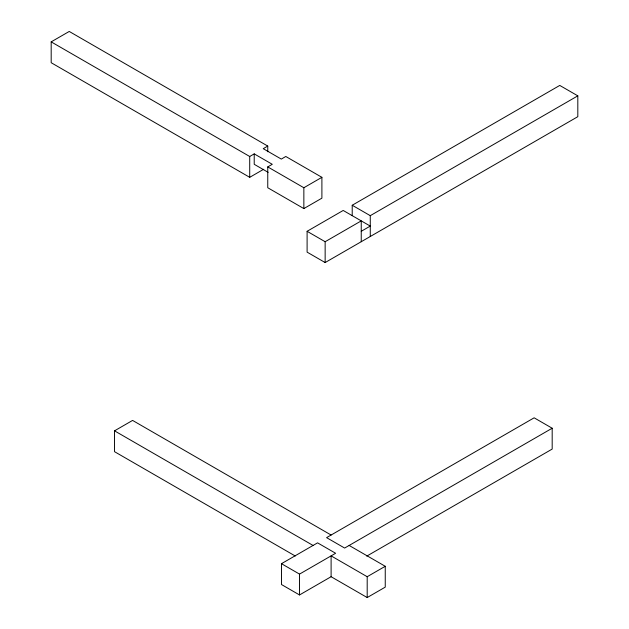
<?xml version="1.0" encoding="UTF-8"?>
<svg xmlns="http://www.w3.org/2000/svg" width="629" height="629" viewBox="0 0 629 629"><rect width="100%" height="100%" fill="white"/><g stroke="black" fill="none" stroke-linecap="round" stroke-linejoin="round"><path stroke-width="0.94" d="M263.653 169.272L249.713 177.323L51.185 62.711L51.185 41.868L69.237 31.45L267.757 146.062L267.757 151.746M51.185 41.868L249.713 156.487L254.218 153.877L272.271 164.303L267.757 166.905L267.757 187.741L303.854 208.584L321.899 198.166L321.899 177.323L285.802 156.487L281.297 159.09L263.244 148.672L267.757 146.062M267.757 166.905L303.854 187.741L321.899 177.323M352.216 215.668L352.216 205.251L559.763 85.426L577.815 95.844L577.815 116.68L325.146 262.552L307.101 252.135L307.101 231.299L343.198 210.456L370.269 226.086L361.243 231.299M307.101 231.299L325.146 241.717L361.243 220.881L361.243 241.717M352.216 205.251L370.269 215.668L577.815 95.844M295.237 556.005L114.533 451.677L114.533 430.834L132.585 420.416L331.106 535.035M281.47 563.686L317.566 542.851L335.619 553.268L299.522 574.104L281.47 563.686L281.47 584.522L299.522 594.948L331.42 576.526M552.183 428.231L344.637 548.056L326.593 537.638L534.139 417.813L552.183 428.231L552.183 449.075L366.754 556.13M367.194 576.714L385.247 566.289L385.247 587.132L367.194 597.55L331.106 576.714L331.106 555.871L367.194 576.714L367.194 597.55M268.166 172.354L254.218 164.303L254.218 153.877M349.15 545.453L385.247 566.289M114.533 430.834L313.053 545.453M370.269 215.668L370.269 236.504M325.146 241.717L325.146 262.552M303.854 187.741L303.854 208.584M299.522 574.104L299.522 594.948M249.713 156.487L249.713 177.323"/></g></svg>
